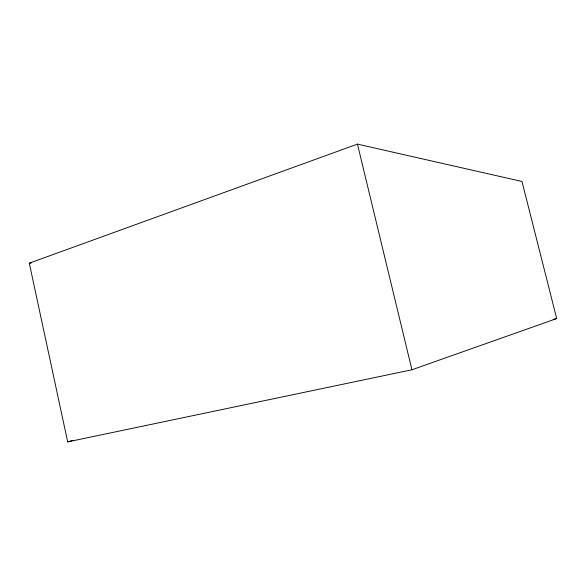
<?xml version="1.0" encoding="UTF-8"?>
<svg xmlns="http://www.w3.org/2000/svg" width="586" height="586" viewBox="0 0 586 586"><rect width="100%" height="100%" fill="white"/><g stroke="black" fill="none" stroke-linecap="round" stroke-linejoin="round"><path stroke-width="0.88" d="M29.3 263.187L357.438 144.119L521.987 181.477L556.7 318.572L411.936 369.773L67.683 441.881L29.3 263.187L31.124 263.136M67.683 441.881L72.95 440.386M553.125 319.363L556.7 318.572M357.438 144.119L411.936 369.773"/></g></svg>
